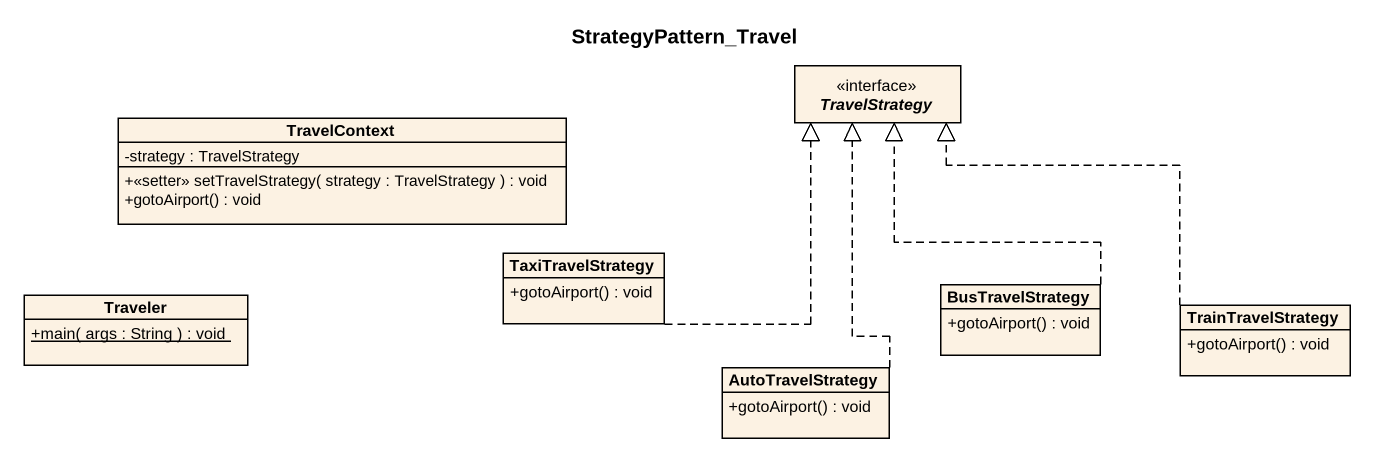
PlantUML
@startuml
title StrategyPattern_Travel
hide circle
hide empty members
skinparam classAttributeIconSize 0
interface TravelStrategy
class TravelContext {
  -strategy : TravelStrategy
  +<<setter>> setTravelStrategy( strategy : TravelStrategy ) : void
  +gotoAirport() : void
}
class Traveler {
  {static} +main( args : String ) : void
}
class TaxiTravelStrategy {
  +gotoAirport() : void
}
class BusTravelStrategy {
  +gotoAirport() : void
}
class AutoTravelStrategy {
  +gotoAirport() : void
}
class TrainTravelStrategy {
  +gotoAirport() : void
}
TaxiTravelStrategy .up.|> TravelStrategy
BusTravelStrategy .up.|> TravelStrategy
AutoTravelStrategy .up.|> TravelStrategy
TrainTravelStrategy .up.|> TravelStrategy
@enduml
